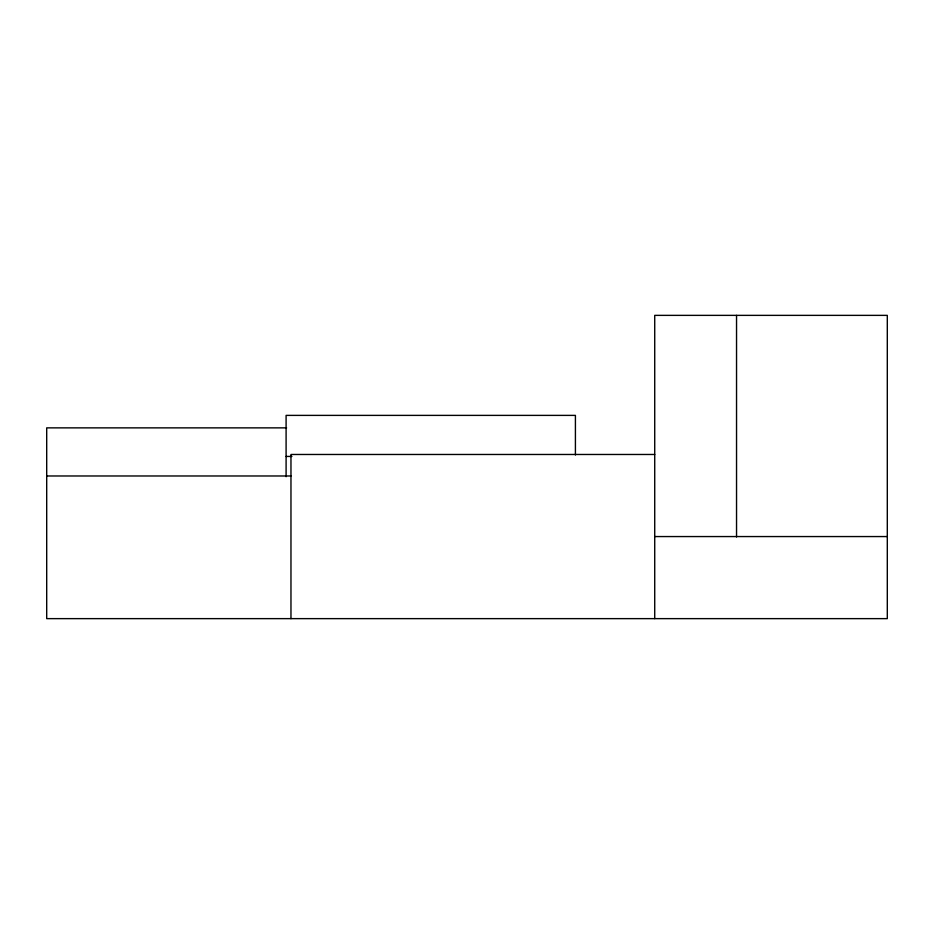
<?xml version="1.0" encoding="UTF-8"?>
<svg xmlns="http://www.w3.org/2000/svg" width="934" height="934" viewBox="0 0 934 934"><rect width="100%" height="100%" fill="white"/><g stroke="black" fill="none" stroke-linecap="round" stroke-linejoin="round"><path stroke-width="1.4" d="M286.61 427.865L46.7 427.865L46.7 618.635L887.3 618.635L887.3 315.365L654.722 315.365L654.722 618.635M654.722 454.473L290.964 454.473L290.964 618.635M286.096 456.434L291.91 456.434M46.7 475.978L290.964 475.978M654.722 536.56L887.3 536.56M736.541 315.365L736.541 536.992M575.414 455.01L575.414 415.385L286.096 415.385L286.096 476.702"/></g></svg>
